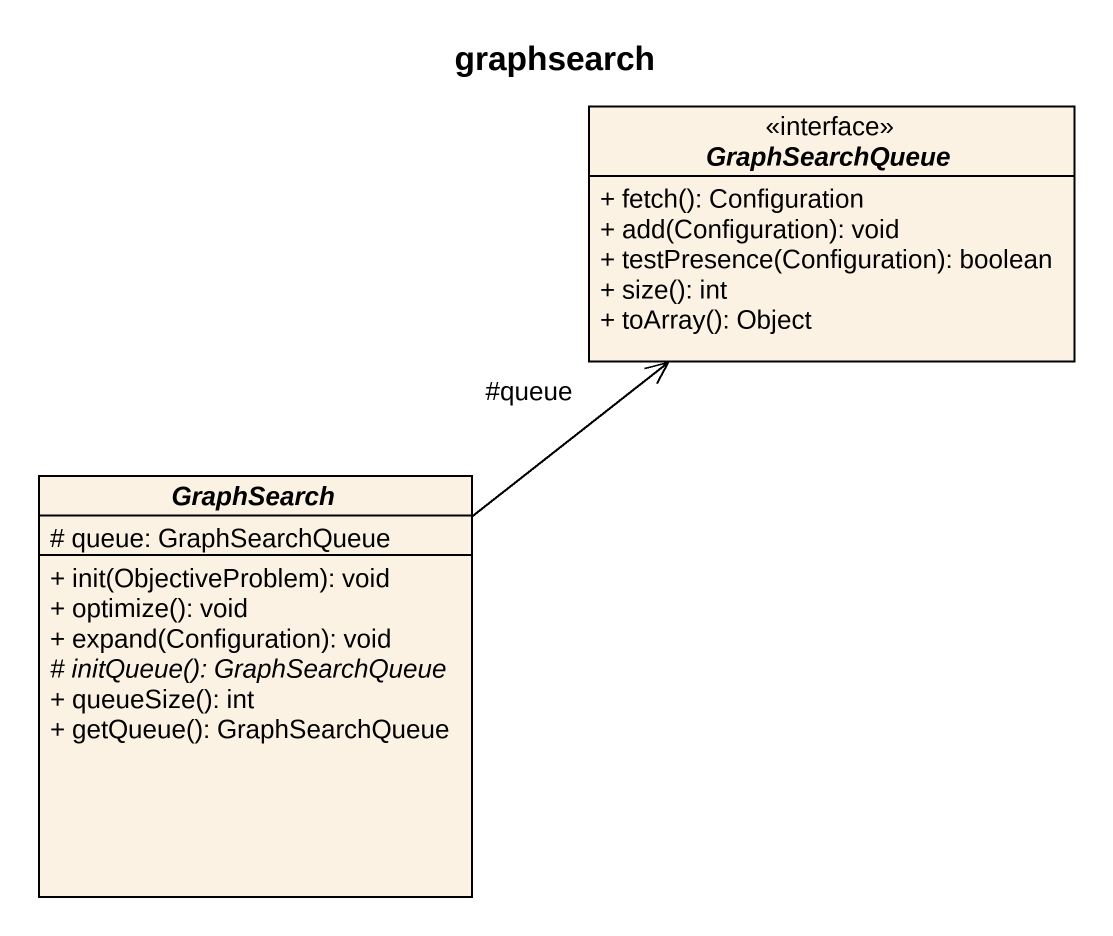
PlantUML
@startuml
title graphsearch
hide circle
hide empty members
skinparam classAttributeIconSize 0
interface GraphSearchQueue <<interface>> {
  + fetch(): Configuration
  + add(Configuration): void
  + testPresence(Configuration): boolean
  + size(): int
  + toArray(): Object
}
abstract class GraphSearch {
  # queue: GraphSearchQueue
  + init(ObjectiveProblem): void
  + optimize(): void
  + expand(Configuration): void
  {abstract} # initQueue(): GraphSearchQueue
  + queueSize(): int
  + getQueue(): GraphSearchQueue
}
GraphSearch -up-> "#queue" GraphSearchQueue
@enduml
